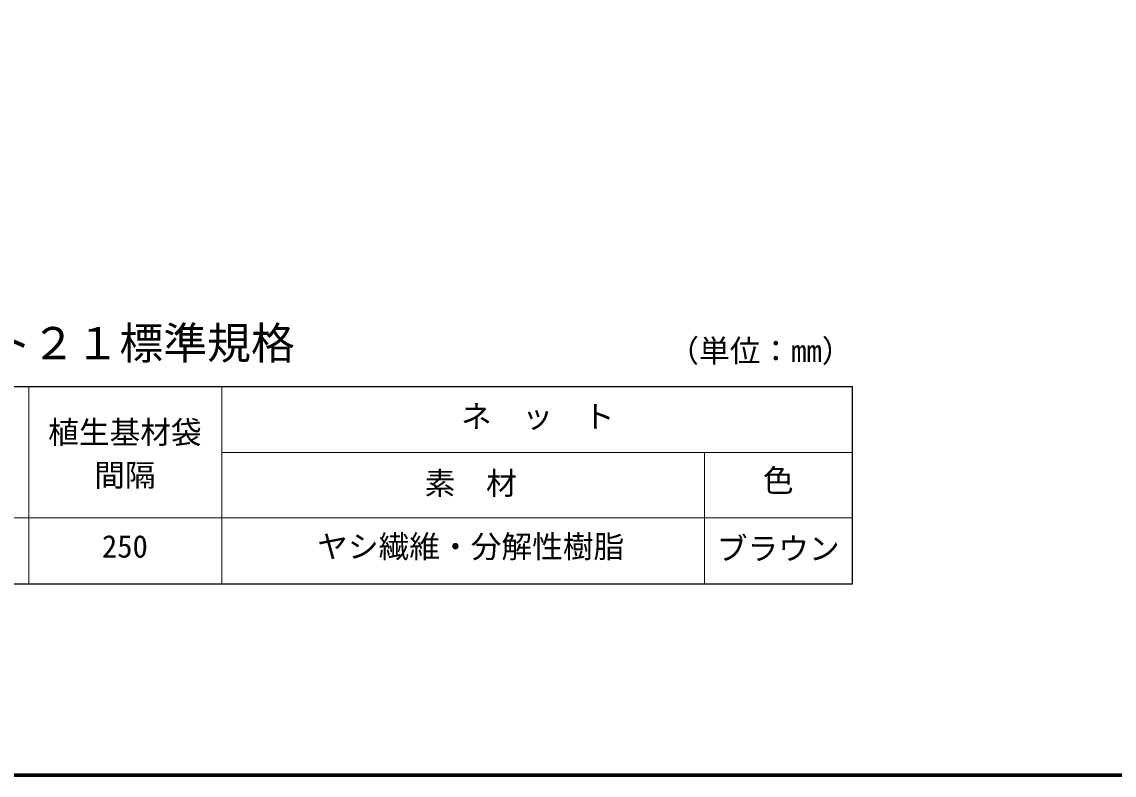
# Model space of a CAD drawing. Units: millimetres, scale not verified. Extents: x 200 to 8200, y 200 to 5838.
# Drawn here: x 1710 to 4200, y 200 to 1918 of the extents above; entities that cross this region are included whole.
import ezdxf
from ezdxf.enums import TextEntityAlignment as Align

# ---------------------------------------------------------------- set-up
doc = ezdxf.new("R2010")
doc.units = ezdxf.units.MM
doc.header["$LTSCALE"] = 20
doc.layers.add('C-MTR', color=5, linetype='Continuous')
doc.layers.add('C-MTR-TXT', color=5, linetype='Continuous')
for name, color, linetype, lineweight in [('C-MTR-FRAM', 5, 'Continuous', 25), ('C-MTR-LINE', 5, 'Continuous', 13), ('C-TTL', 2, 'Continuous', 70)]:
    doc.layers.add(name, color=color, linetype=linetype, lineweight=lineweight)
doc.styles.add('ＭＳ ゴシック', font='')
doc.styles.get('ＭＳ ゴシック').set_extended_font_data('MS Gothic')

msp = doc.modelspace()

# ---------------------------------------------------------------- linework, layer by layer
at = {"layer": 'C-MTR-FRAM'}
for p, q in [((932.35, 1086.5), (3603.71, 1086.5)), ((3603.71, 636.5), (3603.71, 1086.5)), ((932.35, 636.5), (3603.71, 636.5))]:
    msp.add_line(p, q, dxfattribs=at)
at = {"layer": 'C-MTR-LINE'}
for p, q in [((1725.7, 1086.5), (1725.7, 636.5)), ((2166.07, 1086.5), (2166.07, 636.5)), ((2166.07, 935.5), (3603.71, 935.5)), ((3266.07, 636.5), (3266.07, 935.5)), ((932.35, 786.5), (3603.71, 786.5))]:
    msp.add_line(p, q, dxfattribs=at)
at = {"layer": 'C-TTL'}
msp.add_lwpolyline([(200, 200), (8200, 200), (8200, 5740), (200, 5740)], close=True, dxfattribs=at)

# ---------------------------------------------------------------- texts
at = {"layer": 'C-MTR', "style": 'ＭＳ ゴシック'}
msp.add_text('カンガルーマット２１標準規格', height=73.31, dxfattribs=at).set_placement((932.35, 1126.5), align=Align.BOTTOM_LEFT)
at = {"layer": 'C-MTR-TXT', "style": 'ＭＳ ゴシック'}
msp.add_text('（単位：mm）', height=51.32, dxfattribs=at).set_placement((3183.71, 1126.5), align=Align.BOTTOM_LEFT)
for s, p in [('ネ\u3000ッ\u3000ト', (2886.01, 976.88)), ('植生基材袋', (1944.92, 940.73)), ('間隔', (1944.92, 843.11)), ('素\u3000材', (2733.27, 824.5)), ('色', (3434.27, 830.73)), ('ヤシ繊維・分解性樹脂', (2733.27, 680.16)), ('ブラウン', (3434.27, 675.58)), ('250', (1944.92, 680.65))]:
    msp.add_text(s, height=51.32, dxfattribs=at).set_placement(p, align=Align.BOTTOM_CENTER)

doc.saveas('drawing.dxf')
